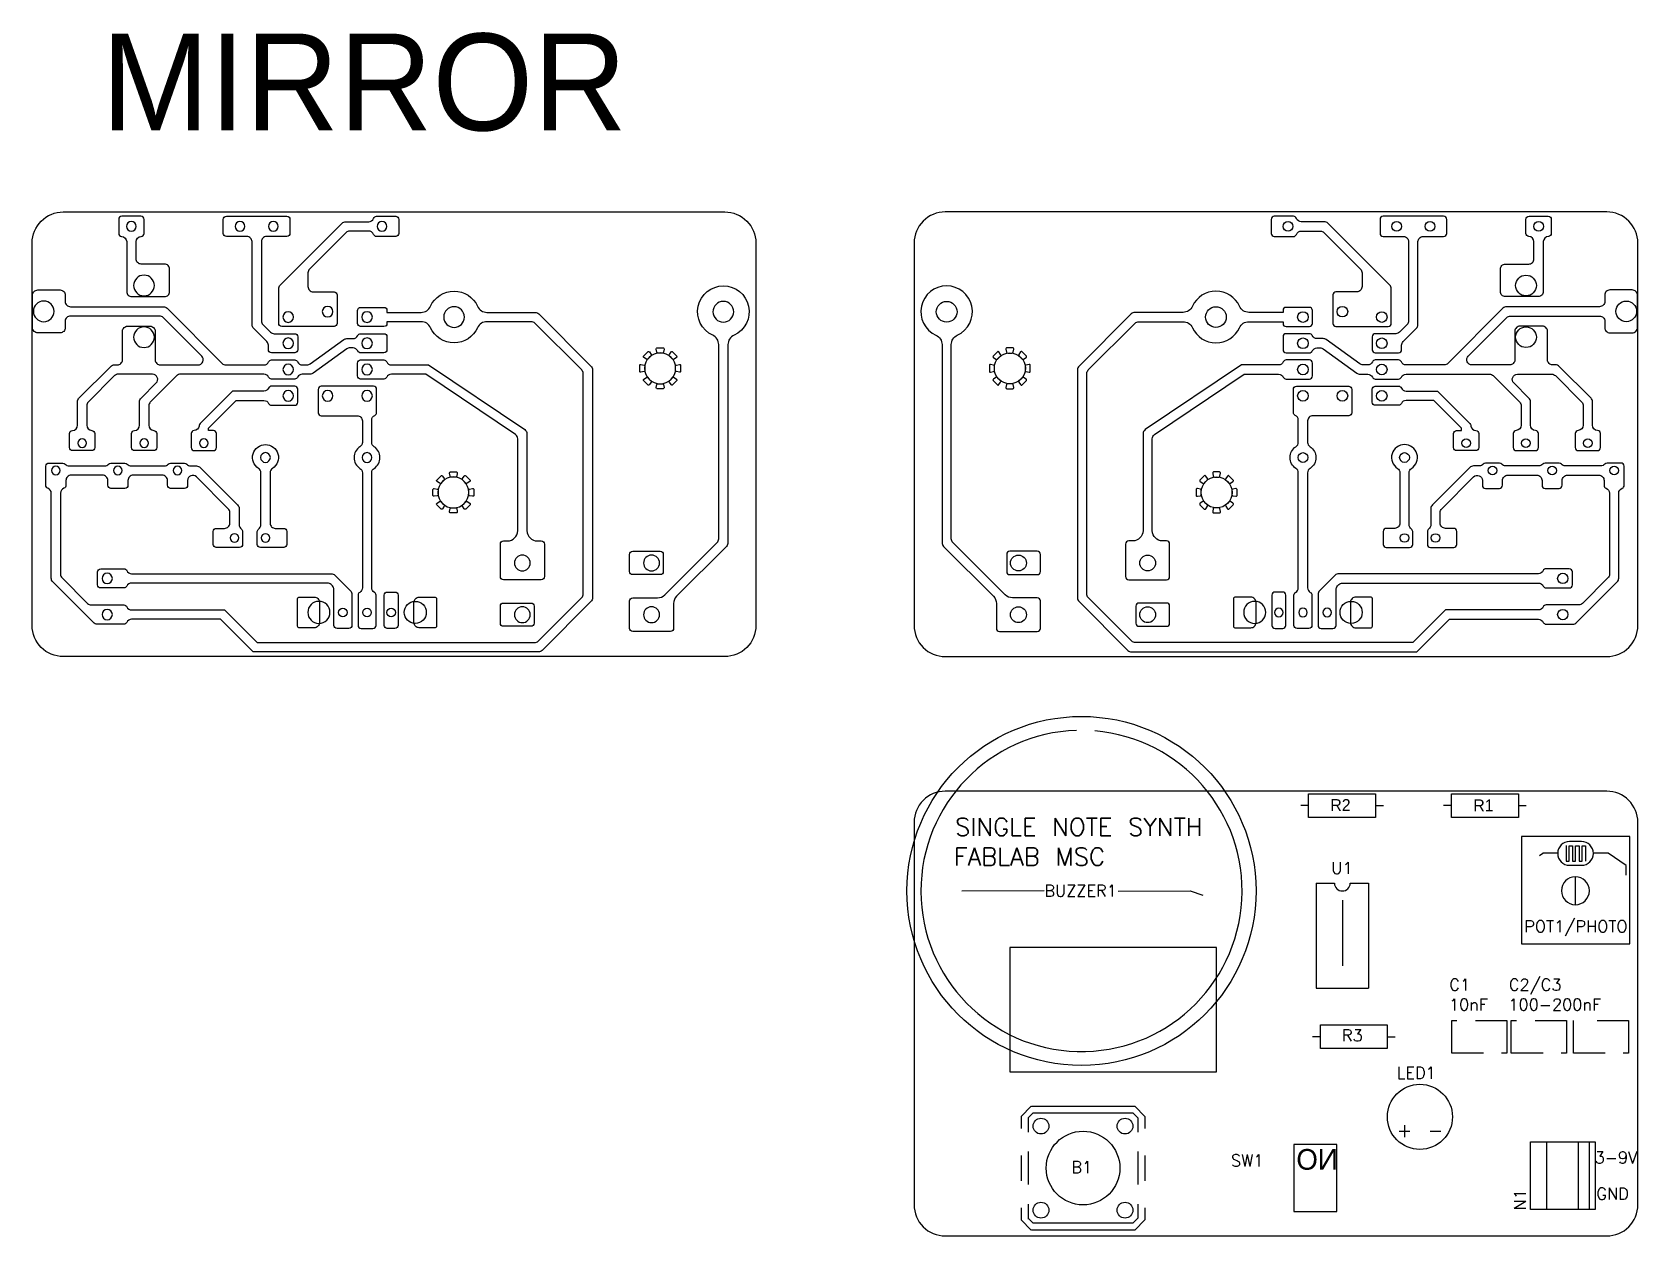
# Model space of a CAD drawing. Extents: x 192 to 348, y -346 to -230.
import ezdxf

# ---------------------------------------------------------------- set-up
doc = ezdxf.new("R2010")
doc.units = 0
for name, color, linetype in [('DEFAULT', 7, 'CONTINUOUS'), ('HOLES', 251, 'CONTINUOUS'), ('OUTLINES', 7, 'CONTINUOUS'), ('TOPSILKLAYER', 40, 'CONTINUOUS'), ('TRACES', 7, 'CONTINUOUS')]:
    doc.layers.add(name, color=color, linetype=linetype)
doc.styles.add('DEFAULT', font='txt')
doc.styles.add('MTXPL_CONSOLAS', font='txt.shx', dxfattribs={"height": 0.2})

# ---------------------------------------------------------------- blocks, each defined once
blk = doc.blocks.new('*X1')
at = {"layer": 'TOPSILKLAYER', "style": 'MTXPL_CONSOLAS'}
for s, height, p in [('SINGLE NOTE SYNTH', 1.7145, (281.62, -307.54)), ('FABLAB MSC', 1.715, (281.5, -310.42))]:
    blk.add_text(s, height=height, dxfattribs=at).set_placement(p)
blk = doc.blocks.new('*X2')
at = {"layer": 'TOPSILKLAYER', "style": 'MTXPL_CONSOLAS'}
for s, p in [('C2/C3', (335.17, -322.52)), ('100-200nF', (335.13, -324.44))]:
    blk.add_text(s, height=1.143, dxfattribs=at).set_placement(p)
blk = doc.blocks.new('*X3')
at = {"layer": 'TOPSILKLAYER', "style": 'MTXPL_CONSOLAS'}
for s, p in [('C1', (329.42, -322.52)), ('10nF', (329.38, -324.44))]:
    blk.add_text(s, height=1.143, dxfattribs=at).set_placement(p)

msp = doc.modelspace()

# ---------------------------------------------------------------- linework, layer by layer
at = {"layer": 'HOLES', "extrusion": (0, 0, -1)}
for centre, radius in [((-201.95, -248.6), 0.472), ((-212.45, -248.6), 0.472), ((-215.68, -248.6), 0.472), ((-226.18, -248.6), 0.472), ((-203.17, -254.32), 1), ((-193.47, -256.82), 1), ((-259.2, -256.86), 1), ((-217.12, -257.37), 0.514), ((-220.93, -256.85), 0.514), ((-224.74, -257.37), 0.514), ((-233.16, -257.37), 1), ((-203.17, -259.32), 1), ((-217.12, -259.91), 0.514), ((-224.74, -259.91), 0.514), ((-253.09, -262.33), 1.5), ((-217.12, -262.45), 0.514), ((-224.74, -262.45), 0.514), ((-217.12, -264.99), 0.514), ((-220.93, -264.99), 0.514), ((-224.74, -264.99), 0.514), ((-197.19, -269.57), 0.415), ((-203.19, -269.57), 0.415), ((-208.95, -269.57), 0.415), ((-214.92, -270.96), 0.472), ((-224.74, -270.96), 0.472), ((-194.65, -272.22), 0.415), ((-200.65, -272.22), 0.415), ((-206.41, -272.22), 0.415), ((-233.09, -274.33), 1.5), ((-211.92, -278.74), 0.413), ((-214.92, -278.74), 0.413), ((-239.76, -281.16), 0.767), ((-252.26, -281.16), 0.767), ((-199.61, -282.65), 0.5), ((-199.61, -286.15), 0.5), ((-220.08, -285.94), 1.07), ((-239.76, -286.16), 0.767), ((-252.26, -286.16), 0.767), ((-310.6, -285.94), 1.07), ((-312.93, -285.94), 0.415), ((-315.26, -285.94), 0.415), ((-317.59, -285.94), 0.415)]:
    msp.add_circle(centre, radius, dxfattribs=at)
at = {"layer": 'HOLES'}
for centre, radius in [((313.82, -248.6), 0.472), ((324.32, -248.6), 0.472), ((327.55, -248.6), 0.472), ((338.05, -248.6), 0.472), ((336.83, -254.32), 1), ((280.8, -256.86), 1), ((346.53, -256.82), 1), ((306.84, -257.37), 1), ((315.26, -257.37), 0.514), ((319.07, -256.85), 0.514), ((322.88, -257.37), 0.514), ((336.83, -259.32), 1), ((286.91, -262.33), 1.5), ((315.26, -259.91), 0.514), ((322.88, -259.91), 0.514), ((315.26, -262.45), 0.514), ((322.88, -262.45), 0.514), ((315.26, -264.99), 0.514), ((319.07, -264.99), 0.514), ((322.88, -264.99), 0.514), ((331.05, -269.57), 0.415), ((336.81, -269.57), 0.415), ((342.81, -269.57), 0.415), ((315.26, -270.96), 0.472), ((325.08, -270.96), 0.472), ((306.91, -274.33), 1.5), ((333.59, -272.22), 0.415), ((339.35, -272.22), 0.415), ((345.35, -272.22), 0.415), ((325.08, -278.74), 0.413), ((328.08, -278.74), 0.413), ((287.74, -281.16), 0.767), ((300.24, -281.16), 0.767), ((340.39, -282.65), 0.5), ((222.41, -285.94), 0.415), ((224.74, -285.94), 0.415), ((227.07, -285.94), 0.415), ((229.4, -285.94), 1.07), ((287.74, -286.16), 0.767), ((300.24, -286.16), 0.767), ((319.92, -285.94), 1.07), ((340.39, -286.15), 0.5)]:
    msp.add_circle(centre, radius, dxfattribs=at)
at = {"layer": 'OUTLINES'}
for points in [[(259.35, -290.21), (195.35, -290.21, -0.414214), (192.35, -287.21), (192.35, -250.21, -0.414214), (195.35, -247.21), (259.35, -247.21, -0.414214), (262.35, -250.21), (262.35, -287.21, -0.414214)], [(280.65, -290.21), (344.65, -290.21, 0.414214), (347.65, -287.21), (347.65, -250.21, 0.414214), (344.65, -247.21), (280.65, -247.21, 0.414214), (277.65, -250.21), (277.65, -287.21, 0.414214)], [(280.65, -346.24), (344.65, -346.24, 0.414214), (347.65, -343.24), (347.65, -306.24, 0.414214), (344.65, -303.24), (280.65, -303.24, 0.414214), (277.65, -306.24), (277.65, -343.24, 0.414214)]]:
    msp.add_lwpolyline(points, format="xyb", close=True, dxfattribs=at)
at = {"layer": 'TOPSILKLAYER'}
for p, q in [((315.8, -304.63), (315.04, -304.63)), ((322.28, -304.63), (323.04, -304.63)), ((329.63, -304.63), (328.86, -304.63)), ((336.1, -304.63), (336.86, -304.63)), ((338.15, -309.45), (338.45, -309.24)), ((339.89, -309.24), (338.45, -309.24)), ((316.54, -312.12), (316.54, -322.28)), ((316.54, -312.12), (318.31, -312.12)), ((319.83, -312.12), (321.6, -312.12)), ((321.6, -312.12), (321.6, -322.28)), ((341.61, -314.2), (341.61, -311.49)), ((290.23, -312.88), (282.28, -312.89)), ((319.07, -313.76), (319.07, -320.12)), ((316.54, -322.28), (321.6, -322.28)), ((329.65, -325.4), (330.14, -325.4)), ((335.41, -325.4), (335.9, -325.4)), ((316.94, -326.98), (316.17, -326.98)), ((323.41, -326.98), (324.17, -326.98)), ((288.98, -333.69), (287.99, -334.68)), ((288.99, -333.68), (298.99, -333.68)), ((298.99, -333.69), (299.98, -334.68)), ((287.99, -334.68), (287.99, -335.84)), ((288.68, -334.83), (289.16, -334.35)), ((288.68, -334.83), (288.68, -336.2)), ((299.3, -334.83), (299.3, -336.2)), ((299.98, -334.68), (299.98, -335.84)), ((324.57, -336.12), (325.59, -336.12)), ((325.08, -335.54), (325.08, -336.69)), ((327.57, -336.12), (328.59, -336.12)), ((287.99, -338.45), (287.99, -340.92)), ((288.68, -338.08), (288.68, -341.28)), ((299.3, -338.08), (299.3, -341.28)), ((299.98, -338.45), (299.98, -340.92)), ((338.83, -343.69), (338.83, -337.13)), ((341.91, -343.69), (341.91, -337.13)), ((342.96, -343.69), (342.96, -337.13)), ((288.68, -343.16), (288.68, -344.62)), ((299.3, -343.16), (299.3, -344.54)), ((287.99, -343.53), (287.99, -344.7)), ((287.99, -344.69), (288.98, -345.68)), ((299.98, -344.69), (298.99, -345.68)), ((299.98, -343.53), (299.98, -344.69)), ((298.99, -345.68), (288.99, -345.68))]:
    msp.add_line(p, q, dxfattribs=at)
for points in [[(315.8, -303.49), (322.28, -303.49), (322.28, -305.77), (315.8, -305.77)], [(329.63, -303.49), (336.1, -303.49), (336.1, -305.77), (329.63, -305.77)], [(336.38, -317.99), (346.86, -317.99), (346.86, -307.62), (336.38, -307.62)], [(286.91, -330.36), (306.91, -330.36), (306.91, -318.36), (286.91, -318.36)], [(323.41, -328.13), (316.94, -328.13), (316.94, -325.84), (323.41, -325.84)], [(314.39, -343.89), (318.52, -343.89), (318.52, -337.41), (314.39, -337.41)], [(337.25, -343.69), (337.25, -337.13), (343.52, -337.13), (343.52, -343.69)]]:
    msp.add_lwpolyline(points, close=True, dxfattribs=at)
msp.add_lwpolyline([(341.05, -310.4), (342.19, -310.4, 1), (342.19, -308.09), (341.05, -308.09, 1)], format="xyb", close=True, dxfattribs=at)
for points in [[(340.7, -308.49), (340.7, -310), (341.01, -310), (341.01, -308.51), (341.33, -308.51), (341.33, -310), (341.63, -310), (341.63, -308.51), (341.96, -308.51), (341.96, -310), (342.26, -310), (342.26, -308.51), (342.58, -308.51), (342.58, -310)], [(346.53, -311.35), (346.53, -310.43), (344.79, -309.24), (343.35, -309.24)], [(297.4, -312.89), (304.34, -312.88), (305.58, -313.29)], [(332.72, -328.57), (329.65, -328.57), (329.65, -325.4)], [(331.96, -325.4), (334.99, -325.4), (334.99, -328.57), (334.46, -328.57)], [(338.48, -328.57), (335.41, -328.57), (335.41, -325.4)], [(337.72, -325.4), (340.75, -325.4), (340.75, -328.57), (340.22, -328.57)], [(344.48, -328.57), (341.41, -328.57), (341.41, -325.4)], [(343.72, -325.4), (346.75, -325.4), (346.75, -328.57), (346.22, -328.57)], [(289.16, -334.35), (298.81, -334.35), (299.3, -334.83)], [(299.3, -344.54), (298.81, -345.02), (289.16, -345.02), (288.68, -344.54)]]:
    msp.add_lwpolyline(points, dxfattribs=at)
for centre, radius in [((293.84, -312.88), 16.88), ((326.57, -334.73), 3.15), ((289.92, -335.62), 0.762), ((298.05, -335.62), 0.762), ((293.99, -339.68), 3.56), ((289.92, -343.75), 0.762), ((298.05, -343.75), 0.762)]:
    msp.add_circle(centre, radius, dxfattribs=at)
for centre, radius, start, end in [((293.84, -312.88), 15.53, 91.7786, 85.2056), ((319.07, -312.12), 0.762, 180, 0), ((341.61, -312.86), 1.35, 0.5376, 359.4624)]:
    msp.add_arc(centre, radius, start, end, dxfattribs=at)
at = {"layer": 'TRACES'}
for p, q in [((202.81, -253.32), (202.8, -253.31)), ((337.19, -253.32), (337.2, -253.31))]:
    msp.add_line(p, q, dxfattribs=at)
for points in [[(201.5, -250.08), (201.5, -254.9, 0.414214), (202, -255.4), (205.15, -255.4, 0.414214), (205.65, -254.9), (205.65, -252.75, 0.414214), (205.15, -252.25), (202.9, -252.25, -0.414214), (202.4, -251.75), (202.4, -250.08, -0.405234), (202.88, -249.58, 0.405234), (203.17, -249.28), (203.17, -247.93, 0.414214), (202.87, -247.63), (201.02, -247.63, 0.414214), (200.72, -247.93), (200.72, -249.28, 0.405234), (201.01, -249.58, -0.405234)], [(213.62, -258.11), (213.62, -250.08, 0.414214), (213.12, -249.58), (211.14, -249.58, -0.414214), (210.84, -249.28), (210.84, -247.93, -0.414214), (211.14, -247.63), (216.99, -247.63, -0.414214), (217.29, -247.93), (217.29, -249.28, -0.414214), (216.99, -249.58), (215.02, -249.58, 0.414214), (214.52, -250.08), (214.52, -257.73, 0.198912), (214.66, -258.09), (215.41, -258.84, 0.198912), (215.77, -258.98), (217.75, -258.98, -0.414214), (218.05, -259.28), (218.05, -260.53, -0.414214), (217.75, -260.83), (215.5, -260.83, -0.414214), (215.2, -260.53), (215.2, -260.1, 0.198912), (215.05, -259.75), (213.76, -258.46, -0.198912)], [(216.34, -254.29), (222.33, -248.3, -0.198912), (222.69, -248.15), (224.9, -248.15, 0.31493), (225.37, -247.83, -0.31493), (225.66, -247.63), (227.51, -247.63, -0.414214), (227.81, -247.93), (227.81, -249.28, -0.414214), (227.51, -249.58), (225.66, -249.58, -0.314948), (225.37, -249.38, 0.314948), (224.9, -249.05), (223.06, -249.05, 0.198912), (222.71, -249.2), (219.17, -252.73, 0.198912), (219.03, -253.09), (219.03, -254.43, 0.414214), (219.53, -254.93), (221.55, -254.93, -0.414214), (221.85, -255.23), (221.85, -257.99, -0.414214), (221.55, -258.29), (216.5, -258.29, -0.414214), (216.2, -257.99), (216.2, -254.64, -0.198912)], [(323.66, -254.29), (317.67, -248.3, 0.198912), (317.31, -248.15), (315.1, -248.15, -0.31493), (314.63, -247.83, 0.31493), (314.34, -247.63), (312.49, -247.63, 0.414214), (312.19, -247.93), (312.19, -249.28, 0.414214), (312.49, -249.58), (314.34, -249.58, 0.314948), (314.63, -249.38, -0.314948), (315.1, -249.05), (316.94, -249.05, -0.198912), (317.29, -249.2), (320.83, -252.73, -0.198912), (320.97, -253.09), (320.97, -254.43, -0.414214), (320.47, -254.93), (318.45, -254.93, 0.414214), (318.15, -255.23), (318.15, -257.99, 0.414214), (318.45, -258.29), (323.5, -258.29, 0.414214), (323.8, -257.99), (323.8, -254.64, 0.198912)], [(326.38, -258.11), (326.38, -250.08, -0.414214), (326.88, -249.58), (328.86, -249.58, 0.414214), (329.16, -249.28), (329.16, -247.93, 0.414214), (328.86, -247.63), (323.01, -247.63, 0.414214), (322.71, -247.93), (322.71, -249.28, 0.414214), (323.01, -249.58), (324.98, -249.58, -0.414214), (325.48, -250.08), (325.48, -257.73, -0.198912), (325.34, -258.09), (324.59, -258.84, -0.198912), (324.23, -258.98), (322.25, -258.98, 0.414214), (321.95, -259.28), (321.95, -260.53, 0.414214), (322.25, -260.83), (324.5, -260.83, 0.414214), (324.8, -260.53), (324.8, -260.1, -0.198912), (324.95, -259.75), (326.24, -258.46, 0.198912)], [(338.5, -250.08), (338.5, -254.9, -0.414214), (338, -255.4), (334.85, -255.4, -0.414214), (334.35, -254.9), (334.35, -252.75, -0.414214), (334.85, -252.25), (337.1, -252.25, 0.414214), (337.6, -251.75), (337.6, -250.08, 0.405234), (337.12, -249.58, -0.405234), (336.83, -249.28), (336.83, -247.93, -0.414214), (337.13, -247.63), (338.98, -247.63, -0.414214), (339.28, -247.93), (339.28, -249.28, -0.405234), (338.99, -249.58, 0.405234)], [(259.51, -279.55), (254.68, -284.37, 0.198912), (254.39, -285.08), (254.39, -287.48, -0.414214), (254.09, -287.78), (250.44, -287.78, -0.414214), (250.14, -287.48), (250.14, -284.83, -0.414214), (250.44, -284.53), (252.84, -284.53, 0.198912), (253.55, -284.24), (258.61, -279.18, 0.198912), (258.75, -278.82), (258.75, -260.04, 0.293964), (258.17, -259.13, -4.610699), (260.24, -259.13, 0.293964), (259.65, -260.04), (259.65, -279.19, -0.198912)], [(280.49, -279.55), (285.32, -284.37, -0.198912), (285.61, -285.08), (285.61, -287.48, 0.414214), (285.91, -287.78), (289.56, -287.78, 0.414214), (289.86, -287.48), (289.86, -284.83, 0.414214), (289.56, -284.53), (287.16, -284.53, -0.198912), (286.45, -284.24), (281.39, -279.18, -0.198912), (281.25, -278.82), (281.25, -260.04, -0.293964), (281.83, -259.13, 4.610699), (279.76, -259.13, -0.293964), (280.35, -260.04), (280.35, -279.19, 0.198912)], [(205.4, -256.52), (210.73, -261.85, 0.198912), (211.09, -262), (214.77, -262, 0.29637), (215.22, -261.7, -0.29637), (215.5, -261.52), (217.75, -261.52, -0.29637), (218.02, -261.7, 0.29637), (218.48, -262), (218.95, -262, 0.157832), (219.24, -261.9), (222.49, -259.55, -0.157832), (222.78, -259.46), (223.39, -259.46, 0.296361), (223.84, -259.16, -0.296361), (224.12, -258.98), (226.37, -258.98, -0.414214), (226.67, -259.28), (226.67, -260.53, -0.414214), (226.37, -260.83), (224.12, -260.83, -0.296361), (223.84, -260.65, 0.296361), (223.39, -260.36), (223.08, -260.36, 0.157832), (222.78, -260.45), (219.53, -262.8, -0.157832), (219.24, -262.9), (218.48, -262.9, 0.296351), (218.02, -263.19, -0.296351), (217.75, -263.37), (215.5, -263.37, -0.296351), (215.22, -263.19, 0.296351), (214.77, -262.9), (206.69, -262.9, 0.198912), (206.33, -263.04), (203.78, -265.59, 0.198912), (203.64, -265.95), (203.64, -267.84, 0.405243), (204.12, -268.34, -0.405243), (204.41, -268.64), (204.41, -269.99, -0.414214), (204.11, -270.29), (202.26, -270.29, -0.414214), (201.96, -269.99), (201.96, -268.64, -0.405225), (202.25, -268.34, 0.405225), (202.74, -267.84), (202.74, -265.57, -0.198912), (202.88, -265.22), (204.35, -263.75, 0.668179), (204, -262.9), (200.69, -262.9, 0.198912), (200.33, -263.04), (197.78, -265.59, 0.198912), (197.64, -265.95), (197.64, -267.84, 0.405243), (198.12, -268.34, -0.405243), (198.41, -268.64), (198.41, -269.99, -0.414214), (198.11, -270.29), (196.26, -270.29, -0.414214), (195.96, -269.99), (195.96, -268.64, -0.405225), (196.25, -268.34, 0.405225), (196.74, -267.84), (196.74, -265.57, -0.198912), (196.88, -265.22), (199.96, -262.14, -0.198912), (200.31, -262), (200.59, -262, 0.414214), (201.09, -261.5), (201.09, -258.75, -0.414214), (201.59, -258.25), (203.75, -258.25, -0.414214), (204.25, -258.75), (204.25, -261.5, 0.414214), (204.75, -262), (208.4, -262, 0.668179), (208.75, -261.14), (205.03, -257.42, 0.198912), (204.68, -257.27), (196.05, -257.27, 0.414214), (195.55, -257.77), (195.55, -258.4, -0.414214), (195.05, -258.9), (192.89, -258.9, -0.414214), (192.39, -258.4), (192.39, -255.25, -0.414214), (192.89, -254.75), (195.05, -254.75, -0.414214), (195.55, -255.25), (195.55, -255.87, 0.414214), (196.05, -256.37), (205.05, -256.37, -0.198912)], [(241.31, -289.76), (213.73, -289.76), (210.57, -286.6), (201.97, -286.6, 0.296361), (201.51, -286.9, -0.296361), (201.23, -287.07), (198.64, -287.07, -0.198912), (198.29, -286.93), (194.34, -282.98, -0.198912), (194.2, -282.63), (194.2, -274.4, 0.31493), (193.87, -273.93, -0.31493), (193.67, -273.64), (193.67, -271.79, -0.414214), (193.97, -271.49), (195.32, -271.49, -0.217262), (195.55, -271.6, 0.217262), (195.93, -271.77), (199.37, -271.77, 0.217262), (199.75, -271.6, -0.217262), (199.97, -271.49), (201.32, -271.49, -0.217262), (201.55, -271.6, 0.217262), (201.93, -271.77), (205.13, -271.77, 0.217262), (205.51, -271.6, -0.217262), (205.74, -271.49), (207.09, -271.49, -0.217262), (207.31, -271.6, 0.217262), (207.69, -271.77), (208.25, -271.77, -0.198912), (208.6, -271.92), (212.22, -275.54, -0.198912), (212.37, -275.89), (212.37, -277.46, 0.243035), (212.58, -277.87, -0.243035), (212.71, -278.11), (212.71, -279.36, -0.414214), (212.41, -279.66), (210.16, -279.66, -0.414214), (209.86, -279.36), (209.86, -278.11, -0.414214), (210.16, -277.81), (210.97, -277.81, 0.414214), (211.47, -277.31), (211.47, -276.26, 0.198912), (211.32, -275.91), (208.24, -272.83, 0.668179), (207.39, -273.18), (207.39, -273.64, -0.414214), (207.09, -273.94), (205.74, -273.94, -0.414214), (205.44, -273.64), (205.44, -273.17, 0.414214), (204.94, -272.67), (202.12, -272.67, 0.414214), (201.62, -273.17), (201.62, -273.64, -0.414214), (201.32, -273.94), (199.97, -273.94, -0.414214), (199.67, -273.64), (199.67, -273.17, 0.414214), (199.17, -272.67), (196.12, -272.67, 0.414214), (195.62, -273.17), (195.62, -273.64, -0.314948), (195.43, -273.93, 0.314948), (195.1, -274.4), (195.1, -282.26, 0.198912), (195.24, -282.61), (197.71, -285.08, 0.198912), (198.07, -285.22), (201.23, -285.22, -0.296361), (201.51, -285.4, 0.296361), (201.97, -285.7), (210.94, -285.7), (214.1, -288.86), (240.94, -288.86, 0.198912), (241.29, -288.71), (245.5, -284.51, 0.198912), (245.65, -284.15), (245.65, -262.84, 0.198912), (245.5, -262.49), (240.98, -257.96, 0.198912), (240.62, -257.82), (236.34, -257.82, 0.293964), (235.43, -258.4, -0.643538), (230.88, -258.4, 0.293964), (229.97, -257.82), (226.67, -257.82), (226.67, -257.99), (226.67, -258, -0.409934), (226.37, -258.29), (224.12, -258.29, -0.414214), (223.82, -257.99), (223.82, -256.74, -0.414214), (224.12, -256.44), (226.37, -256.44, -0.413888), (226.67, -256.74), (226.67, -256.92), (229.97, -256.92, 0.293964), (230.88, -256.33, -0.643538), (235.43, -256.33, 0.293964), (236.34, -256.92), (240.99, -256.92, -0.198912), (241.35, -257.06), (246.4, -262.11, -0.198912), (246.55, -262.47), (246.55, -284.53, -0.198912), (246.4, -284.88), (241.67, -289.61, -0.198912)], [(298.69, -289.76), (326.27, -289.76), (329.43, -286.6), (338.03, -286.6, -0.296361), (338.49, -286.9, 0.296361), (338.77, -287.07), (341.36, -287.07, 0.198912), (341.71, -286.93), (345.66, -282.98, 0.198912), (345.8, -282.63), (345.8, -274.4, -0.31493), (346.13, -273.93, 0.31493), (346.33, -273.64), (346.33, -271.79, 0.414214), (346.03, -271.49), (344.68, -271.49, 0.217262), (344.45, -271.6, -0.217262), (344.07, -271.77), (340.63, -271.77, -0.217262), (340.25, -271.6, 0.217262), (340.03, -271.49), (338.68, -271.49, 0.217262), (338.45, -271.6, -0.217262), (338.07, -271.77), (334.87, -271.77, -0.217262), (334.49, -271.6, 0.217262), (334.26, -271.49), (332.91, -271.49, 0.217262), (332.69, -271.6, -0.217262), (332.31, -271.77), (331.75, -271.77, 0.198912), (331.4, -271.92), (327.78, -275.54, 0.198912), (327.63, -275.89), (327.63, -277.46, -0.243035), (327.42, -277.87, 0.243035), (327.29, -278.11), (327.29, -279.36, 0.414214), (327.59, -279.66), (329.84, -279.66, 0.414214), (330.14, -279.36), (330.14, -278.11, 0.414214), (329.84, -277.81), (329.03, -277.81, -0.414214), (328.53, -277.31), (328.53, -276.26, -0.198912), (328.68, -275.91), (331.76, -272.83, -0.668179), (332.61, -273.18), (332.61, -273.64, 0.414214), (332.91, -273.94), (334.26, -273.94, 0.414214), (334.56, -273.64), (334.56, -273.17, -0.414214), (335.06, -272.67), (337.88, -272.67, -0.414214), (338.38, -273.17), (338.38, -273.64, 0.414214), (338.68, -273.94), (340.03, -273.94, 0.414214), (340.33, -273.64), (340.33, -273.17, -0.414214), (340.83, -272.67), (343.88, -272.67, -0.414214), (344.38, -273.17), (344.38, -273.64, 0.314948), (344.57, -273.93, -0.314948), (344.9, -274.4), (344.9, -282.26, -0.198912), (344.76, -282.61), (342.29, -285.08, -0.198912), (341.93, -285.22), (338.77, -285.22, 0.296361), (338.49, -285.4, -0.296361), (338.03, -285.7), (329.06, -285.7), (325.9, -288.86), (299.06, -288.86, -0.198912), (298.71, -288.71), (294.5, -284.51, -0.198912), (294.35, -284.15), (294.35, -262.84, -0.198912), (294.5, -262.49), (299.02, -257.96, -0.198912), (299.38, -257.82), (303.66, -257.82, -0.293964), (304.57, -258.4, 0.643538), (309.12, -258.4, -0.293964), (310.03, -257.82), (313.33, -257.82), (313.33, -257.99), (313.33, -258, 0.409934), (313.63, -258.29), (315.88, -258.29, 0.414214), (316.18, -257.99), (316.18, -256.74, 0.414214), (315.88, -256.44), (313.63, -256.44, 0.413888), (313.33, -256.74), (313.33, -256.92), (310.03, -256.92, -0.293964), (309.12, -256.33, 0.643538), (304.57, -256.33, -0.293964), (303.66, -256.92), (299.01, -256.92, 0.198912), (298.65, -257.06), (293.6, -262.11, 0.198912), (293.45, -262.47), (293.45, -284.53, 0.198912), (293.6, -284.88), (298.33, -289.61, 0.198912)], [(334.6, -256.52), (329.27, -261.85, -0.198912), (328.91, -262), (325.23, -262, -0.29637), (324.78, -261.7, 0.29637), (324.5, -261.52), (322.25, -261.52, 0.29637), (321.98, -261.7, -0.29637), (321.52, -262), (321.05, -262, -0.157832), (320.76, -261.9), (317.51, -259.55, 0.157832), (317.22, -259.46), (316.61, -259.46, -0.296361), (316.16, -259.16, 0.296361), (315.88, -258.98), (313.63, -258.98, 0.414214), (313.33, -259.28), (313.33, -260.53, 0.414214), (313.63, -260.83), (315.88, -260.83, 0.296361), (316.16, -260.65, -0.296361), (316.61, -260.36), (316.92, -260.36, -0.157832), (317.22, -260.45), (320.47, -262.8, 0.157832), (320.76, -262.9), (321.52, -262.9, -0.296351), (321.98, -263.19, 0.296351), (322.25, -263.37), (324.5, -263.37, 0.296351), (324.78, -263.19, -0.296351), (325.23, -262.9), (333.31, -262.9, -0.198912), (333.67, -263.04), (336.22, -265.59, -0.198912), (336.36, -265.95), (336.36, -267.84, -0.405243), (335.88, -268.34, 0.405243), (335.59, -268.64), (335.59, -269.99, 0.414214), (335.89, -270.29), (337.74, -270.29, 0.414214), (338.04, -269.99), (338.04, -268.64, 0.405225), (337.75, -268.34, -0.405225), (337.26, -267.84), (337.26, -265.57, 0.198912), (337.12, -265.22), (335.65, -263.75, -0.668179), (336, -262.9), (339.31, -262.9, -0.198912), (339.67, -263.04), (342.22, -265.59, -0.198912), (342.36, -265.95), (342.36, -267.84, -0.405243), (341.88, -268.34, 0.405243), (341.59, -268.64), (341.59, -269.99, 0.414214), (341.89, -270.29), (343.74, -270.29, 0.414214), (344.04, -269.99), (344.04, -268.64, 0.405225), (343.75, -268.34, -0.405225), (343.26, -267.84), (343.26, -265.57, 0.198912), (343.12, -265.22), (340.04, -262.14, 0.198912), (339.69, -262), (339.41, -262, -0.414214), (338.91, -261.5), (338.91, -258.75, 0.414214), (338.41, -258.25), (336.25, -258.25, 0.414214), (335.75, -258.75), (335.75, -261.5, -0.414214), (335.25, -262), (331.6, -262, -0.668179), (331.25, -261.14), (334.97, -257.42, -0.198912), (335.32, -257.27), (343.95, -257.27, -0.414214), (344.45, -257.77), (344.45, -258.4, 0.414214), (344.95, -258.9), (347.11, -258.9, 0.414214), (347.61, -258.4), (347.61, -255.25, 0.414214), (347.11, -254.75), (344.95, -254.75, 0.414214), (344.45, -255.25), (344.45, -255.87, -0.414214), (343.95, -256.37), (334.95, -256.37, 0.198912)], [(251.9, -260.73, -0.429722), (252.05, -260.75), (252.21, -261, -0.396012), (252.19, -261.14), (251.9, -261.43, -0.396012), (251.76, -261.45), (251.51, -261.28, -0.429722), (251.49, -261.14)], [(253.39, -260.35, -0.429722), (253.47, -260.47), (253.41, -260.77, -0.396012), (253.3, -260.85), (252.89, -260.85, -0.396012), (252.78, -260.77), (252.72, -260.47, -0.429722), (252.8, -260.35)], [(254, -261.14, -0.396012), (253.98, -261), (254.14, -260.75, -0.429722), (254.28, -260.73), (254.7, -261.14, -0.429722), (254.68, -261.28), (254.43, -261.45, -0.396012), (254.29, -261.43)], [(286, -261.14, 0.396012), (286.02, -261), (285.86, -260.75, 0.429722), (285.72, -260.73), (285.3, -261.14, 0.429722), (285.32, -261.28), (285.57, -261.45, 0.396012), (285.71, -261.43)], [(286.61, -260.35, 0.429722), (286.53, -260.47), (286.59, -260.77, 0.396012), (286.7, -260.85), (287.11, -260.85, 0.396012), (287.22, -260.77), (287.28, -260.47, 0.429722), (287.2, -260.35)], [(288.1, -260.73, 0.429722), (287.95, -260.75), (287.79, -261, 0.396012), (287.81, -261.14), (288.1, -261.43, 0.396012), (288.24, -261.45), (288.49, -261.28, 0.429722), (288.51, -261.14)], [(240.21, -268.67), (240.21, -278.03, 0.414215), (241.21, -279.03), (241.59, -279.03, -0.414214), (241.89, -279.33), (241.89, -282.48, -0.414214), (241.59, -282.78), (237.94, -282.78, -0.414214), (237.64, -282.48), (237.64, -279.33, -0.414214), (237.94, -279.03), (238.31, -279.03, 0.414212), (239.31, -278.03), (239.31, -269.15, 0.249463), (239.09, -268.73), (230.43, -262.9), (227.1, -262.9, 0.296361), (226.64, -263.19, -0.296361), (226.37, -263.37), (224.12, -263.37, -0.414214), (223.82, -263.07), (223.82, -261.82, -0.414214), (224.12, -261.52), (226.37, -261.52, -0.296361), (226.64, -261.7, 0.296361), (227.1, -262), (230.7, -262), (239.99, -268.26, -0.249463)], [(251.12, -262.04, -0.429722), (251.23, -261.96), (251.53, -262.02, -0.396012), (251.61, -262.13), (251.61, -262.54, -0.396012), (251.53, -262.65), (251.23, -262.71, -0.429722), (251.12, -262.63)], [(254.58, -262.13, -0.396012), (254.66, -262.02), (254.95, -261.96, -0.429722), (255.07, -262.04), (255.07, -262.63, -0.429722), (254.95, -262.71), (254.66, -262.65, -0.396012), (254.58, -262.54)], [(285.42, -262.13, 0.396012), (285.34, -262.02), (285.05, -261.96, 0.429722), (284.93, -262.04), (284.93, -262.63, 0.429722), (285.05, -262.71), (285.34, -262.65, 0.396012), (285.42, -262.54)], [(288.88, -262.04, 0.429722), (288.77, -261.96), (288.47, -262.02, 0.396012), (288.39, -262.13), (288.39, -262.54, 0.396012), (288.47, -262.65), (288.77, -262.71, 0.429722), (288.88, -262.63)], [(299.79, -268.67), (299.79, -278.03, -0.414215), (298.79, -279.03), (298.41, -279.03, 0.414214), (298.11, -279.33), (298.11, -282.48, 0.414214), (298.41, -282.78), (302.06, -282.78, 0.414214), (302.36, -282.48), (302.36, -279.33, 0.414214), (302.06, -279.03), (301.69, -279.03, -0.414212), (300.69, -278.03), (300.69, -269.15, -0.249463), (300.91, -268.73), (309.57, -262.9), (312.9, -262.9, -0.296361), (313.36, -263.19, 0.296361), (313.63, -263.37), (315.88, -263.37, 0.414214), (316.18, -263.07), (316.18, -261.82, 0.414214), (315.88, -261.52), (313.63, -261.52, 0.296361), (313.36, -261.7, -0.296361), (312.9, -262), (309.3, -262), (300.01, -268.26, 0.249463)], [(252.19, -263.53, -0.396012), (252.21, -263.66), (252.05, -263.91, -0.429722), (251.9, -263.94), (251.49, -263.52, -0.429722), (251.51, -263.38), (251.76, -263.21, -0.396012), (251.9, -263.24)], [(253.3, -263.82, -0.396012), (253.41, -263.9), (253.47, -264.19, -0.429722), (253.39, -264.31), (252.8, -264.31, -0.429722), (252.72, -264.19), (252.78, -263.9, -0.396012), (252.89, -263.82)], [(254.29, -263.24, -0.396012), (254.43, -263.21), (254.68, -263.38, -0.429722), (254.7, -263.52), (254.28, -263.94, -0.429722), (254.14, -263.91), (253.98, -263.66, -0.396012), (254, -263.53)], [(285.71, -263.24, 0.396012), (285.57, -263.21), (285.32, -263.38, 0.429722), (285.3, -263.52), (285.72, -263.94, 0.429722), (285.86, -263.91), (286.02, -263.66, 0.396012), (286, -263.53)], [(286.7, -263.82, 0.396012), (286.59, -263.9), (286.53, -264.19, 0.429722), (286.61, -264.31), (287.2, -264.31, 0.429722), (287.28, -264.19), (287.22, -263.9, 0.396012), (287.11, -263.82)], [(287.81, -263.53, 0.396012), (287.79, -263.66), (287.95, -263.91, 0.429722), (288.1, -263.94), (288.51, -263.52, 0.429722), (288.49, -263.38), (288.24, -263.21, 0.396012), (288.1, -263.24)], [(208.5, -267.91, -0.368014), (208.02, -268.34, 0.405225), (207.73, -268.64), (207.73, -269.99, 0.414214), (208.03, -270.29), (209.88, -270.29, 0.414214), (210.18, -269.99), (210.18, -268.64, 0.414214), (209.88, -268.34), (209.4, -268.34), (209.4, -268.13), (212.09, -265.44), (214.77, -265.44, -0.296351), (215.22, -265.73, 0.296351), (215.5, -265.91), (217.75, -265.91, 0.414214), (218.05, -265.61), (218.05, -264.36, 0.414214), (217.75, -264.06), (215.5, -264.06, 0.29637), (215.22, -264.24, -0.29637), (214.77, -264.54), (211.72, -264.54), (208.64, -267.62, 0.165464)], [(221.56, -266.92), (223.79, -266.92, -0.414214), (224.29, -267.42), (224.29, -269.49, -0.254551), (224.06, -269.91, 0.544376), (224.06, -272.01, -0.254551), (224.29, -272.43), (224.29, -283.56, -0.275009), (224.03, -284, 0.275009), (223.87, -284.27), (223.87, -287.2, 0.414214), (224.17, -287.5), (225.31, -287.5, 0.414214), (225.61, -287.2), (225.61, -284.27, 0.275009), (225.45, -284, -0.275009), (225.19, -283.56), (225.19, -272.43, -0.254514), (225.42, -272.01, 0.544286), (225.42, -269.91, -0.254514), (225.19, -269.49), (225.19, -267.34, -0.296361), (225.49, -266.89, 0.296361), (225.67, -266.61), (225.67, -264.36, 0.414214), (225.37, -264.06), (220.31, -264.07, 0.414214), (220.01, -264.37), (220.01, -266.62, 0.414214), (220.31, -266.92)], [(318.44, -266.92), (316.21, -266.92, 0.414214), (315.71, -267.42), (315.71, -269.49, 0.254551), (315.94, -269.91, -0.544376), (315.94, -272.01, 0.254551), (315.71, -272.43), (315.71, -283.56, 0.275009), (315.97, -284, -0.275009), (316.13, -284.27), (316.13, -287.2, -0.414214), (315.83, -287.5), (314.69, -287.5, -0.414214), (314.39, -287.2), (314.39, -284.27, -0.275009), (314.55, -284, 0.275009), (314.81, -283.56), (314.81, -272.43, 0.254514), (314.58, -272.01, -0.544286), (314.58, -269.91, 0.254514), (314.81, -269.49), (314.81, -267.34, 0.296361), (314.51, -266.89, -0.296361), (314.33, -266.61), (314.33, -264.36, -0.414214), (314.63, -264.06), (319.69, -264.07, -0.414214), (319.99, -264.37), (319.99, -266.62, -0.414214), (319.69, -266.92)], [(331.5, -267.91, 0.368014), (331.98, -268.34, -0.405225), (332.27, -268.64), (332.27, -269.99, -0.414214), (331.97, -270.29), (330.12, -270.29, -0.414214), (329.82, -269.99), (329.82, -268.64, -0.414214), (330.12, -268.34), (330.6, -268.34), (330.6, -268.13), (327.91, -265.44), (325.23, -265.44, 0.296351), (324.78, -265.73, -0.296351), (324.5, -265.91), (322.25, -265.91, -0.414214), (321.95, -265.61), (321.95, -264.36, -0.414214), (322.25, -264.06), (324.5, -264.06, -0.29637), (324.78, -264.24, 0.29637), (325.23, -264.54), (328.28, -264.54), (331.36, -267.62, -0.165464)], [(215.37, -272.43), (215.37, -277.31, 0.414214), (215.87, -277.81), (216.68, -277.81, -0.414214), (216.98, -278.11), (216.98, -279.36, -0.414214), (216.68, -279.66), (214.43, -279.66, -0.414214), (214.13, -279.36), (214.13, -278.11, -0.243015), (214.26, -277.87, 0.243015), (214.47, -277.46), (214.47, -272.43, 0.25456), (214.24, -272.01, -3.389151), (215.6, -272.01, 0.254505)], [(324.63, -272.43), (324.63, -277.31, -0.414214), (324.13, -277.81), (323.32, -277.81, 0.414214), (323.02, -278.11), (323.02, -279.36, 0.414214), (323.32, -279.66), (325.57, -279.66, 0.414214), (325.87, -279.36), (325.87, -278.11, 0.243015), (325.74, -277.87, -0.243015), (325.53, -277.46), (325.53, -272.43, -0.25456), (325.76, -272.01, 3.389151), (324.4, -272.01, -0.254505)], [(231.9, -272.73, -0.429722), (232.05, -272.75), (232.21, -273, -0.396012), (232.19, -273.14), (231.9, -273.43, -0.396012), (231.76, -273.45), (231.51, -273.28, -0.429722), (231.49, -273.14)], [(233.39, -272.35, -0.429722), (233.47, -272.47), (233.41, -272.77, -0.396012), (233.3, -272.85), (232.89, -272.85, -0.396012), (232.78, -272.77), (232.72, -272.47, -0.429722), (232.8, -272.35)], [(234, -273.14, -0.396012), (233.98, -273), (234.14, -272.75, -0.429722), (234.28, -272.73), (234.7, -273.14, -0.429722), (234.68, -273.28), (234.43, -273.45, -0.396012), (234.29, -273.43)], [(306, -273.14, 0.396012), (306.02, -273), (305.86, -272.75, 0.429722), (305.72, -272.73), (305.3, -273.14, 0.429722), (305.32, -273.28), (305.57, -273.45, 0.396012), (305.71, -273.43)], [(306.61, -272.35, 0.429722), (306.53, -272.47), (306.59, -272.77, 0.396012), (306.7, -272.85), (307.11, -272.85, 0.396012), (307.22, -272.77), (307.28, -272.47, 0.429722), (307.2, -272.35)], [(308.1, -272.73, 0.429722), (307.95, -272.75), (307.79, -273, 0.396012), (307.81, -273.14), (308.1, -273.43, 0.396012), (308.24, -273.45), (308.49, -273.28, 0.429722), (308.51, -273.14)], [(231.12, -274.04, -0.429722), (231.23, -273.96), (231.53, -274.02, -0.396012), (231.61, -274.13), (231.61, -274.54, -0.396012), (231.53, -274.65), (231.23, -274.71, -0.429722), (231.12, -274.63)], [(234.58, -274.13, -0.396012), (234.66, -274.02), (234.95, -273.96, -0.429722), (235.07, -274.04), (235.07, -274.63, -0.429722), (234.95, -274.71), (234.66, -274.65, -0.396012), (234.58, -274.54)], [(305.42, -274.13, 0.396012), (305.34, -274.02), (305.05, -273.96, 0.429722), (304.93, -274.04), (304.93, -274.63, 0.429722), (305.05, -274.71), (305.34, -274.65, 0.396012), (305.42, -274.54)], [(308.88, -274.04, 0.429722), (308.77, -273.96), (308.47, -274.02, 0.396012), (308.39, -274.13), (308.39, -274.54, 0.396012), (308.47, -274.65), (308.77, -274.71, 0.429722), (308.88, -274.63)], [(232.19, -275.53, -0.396012), (232.21, -275.66), (232.05, -275.91, -0.429722), (231.9, -275.94), (231.49, -275.52, -0.429722), (231.51, -275.38), (231.76, -275.21, -0.396012), (231.9, -275.24)], [(233.3, -275.82, -0.396012), (233.41, -275.9), (233.47, -276.19, -0.429722), (233.39, -276.31), (232.8, -276.31, -0.429722), (232.72, -276.19), (232.78, -275.9, -0.396012), (232.89, -275.82)], [(234.29, -275.24, -0.396012), (234.43, -275.21), (234.68, -275.38, -0.429722), (234.7, -275.52), (234.28, -275.94, -0.429722), (234.14, -275.91), (233.98, -275.66, -0.396012), (234, -275.53)], [(305.71, -275.24, 0.396012), (305.57, -275.21), (305.32, -275.38, 0.429722), (305.3, -275.52), (305.72, -275.94, 0.429722), (305.86, -275.91), (306.02, -275.66, 0.396012), (306, -275.53)], [(306.7, -275.82, 0.396012), (306.59, -275.9), (306.53, -276.19, 0.429722), (306.61, -276.31), (307.2, -276.31, 0.429722), (307.28, -276.19), (307.22, -275.9, 0.396012), (307.11, -275.82)], [(307.81, -275.53, 0.396012), (307.79, -275.66), (307.95, -275.91, 0.429722), (308.1, -275.94), (308.51, -275.52, 0.429722), (308.49, -275.38), (308.24, -275.21, 0.396012), (308.1, -275.24)], [(253.09, -282.28), (250.44, -282.28, -0.414214), (250.14, -281.98), (250.14, -280.33, -0.414214), (250.44, -280.03), (253.09, -280.03, -0.414214), (253.39, -280.33), (253.39, -281.98, -0.414214)], [(286.91, -282.28), (289.56, -282.28, 0.414214), (289.86, -281.98), (289.86, -280.33, 0.414214), (289.56, -280.03), (286.91, -280.03, 0.414214), (286.61, -280.33), (286.61, -281.98, 0.414214)], [(221.26, -283.25, 0.198912), (220.9, -283.1), (201.97, -283.1, 0.296361), (201.51, -283.4, -0.296361), (201.23, -283.57), (198.98, -283.57, -0.414214), (198.68, -283.27), (198.68, -282.02, -0.414214), (198.98, -281.72), (201.23, -281.72, -0.296373), (201.51, -281.9, 0.296373), (201.97, -282.2), (221.28, -282.2, -0.198912), (221.63, -282.35), (223.13, -283.85, -0.198912), (223.28, -284.2), (223.28, -287.2, -0.414214), (222.98, -287.5), (221.84, -287.5, -0.414214), (221.54, -287.2), (221.54, -283.74, 0.198912), (221.4, -283.38)], [(318.74, -283.25, -0.198912), (319.1, -283.1), (338.03, -283.1, -0.296361), (338.49, -283.4, 0.296361), (338.77, -283.57), (341.02, -283.57, 0.414214), (341.32, -283.27), (341.32, -282.02, 0.414214), (341.02, -281.72), (338.77, -281.72, 0.296373), (338.49, -281.9, -0.296373), (338.03, -282.2), (318.72, -282.2, 0.198912), (318.37, -282.35), (316.87, -283.85, 0.198912), (316.72, -284.2), (316.72, -287.2, 0.414214), (317.02, -287.5), (318.16, -287.5, 0.414214), (318.46, -287.2), (318.46, -283.74, -0.198912), (318.6, -283.38)], [(227.44, -287.5), (226.7, -287.5, -0.414214), (226.4, -287.2), (226.4, -284.27, -0.414214), (226.7, -283.97), (227.44, -283.97, -0.414214), (227.74, -284.27), (227.74, -287.2, -0.414214)], [(312.56, -287.5), (313.3, -287.5, 0.414214), (313.6, -287.2), (313.6, -284.27, 0.414214), (313.3, -283.97), (312.56, -283.97, 0.414214), (312.26, -284.27), (312.26, -287.2, 0.414214)], [(220.14, -284.96), (220.14, -286.93, -0.414214), (219.64, -287.43), (218.22, -287.43, -0.402708), (218.02, -287.28), (218.02, -284.61, -0.402708), (218.22, -284.46), (219.64, -284.46, -0.414214)], [(229.28, -286.92), (229.28, -284.97, -0.414214), (229.78, -284.47), (231.27, -284.47, -0.402269), (231.47, -284.62), (231.47, -287.27, -0.402269), (231.27, -287.42), (229.78, -287.42, -0.414214)], [(240.59, -287.28), (237.94, -287.28, -0.414214), (237.64, -286.98), (237.64, -285.33, -0.414214), (237.94, -285.03), (240.59, -285.03, -0.414214), (240.89, -285.33), (240.89, -286.98, -0.414214)], [(299.41, -287.28), (302.06, -287.28, 0.414214), (302.36, -286.98), (302.36, -285.33, 0.414214), (302.06, -285.03), (299.41, -285.03, 0.414214), (299.11, -285.33), (299.11, -286.98, 0.414214)], [(310.72, -286.92), (310.72, -284.97, 0.414214), (310.22, -284.47), (308.73, -284.47, 0.402269), (308.53, -284.62), (308.53, -287.27, 0.402269), (308.73, -287.42), (310.22, -287.42, 0.414214)], [(319.86, -284.96), (319.86, -286.93, 0.414214), (320.36, -287.43), (321.78, -287.43, 0.402708), (321.98, -287.28), (321.98, -284.61, 0.402708), (321.78, -284.46), (320.36, -284.46, 0.414214)]]:
    msp.add_lwpolyline(points, format="xyb", close=True, dxfattribs=at)

# ---------------------------------------------------------------- block references
at = {"layer": 'TOPSILKLAYER'}
for name in ['*X1', '*X3', '*X2']:
    msp.add_blockref(name, (0, 0), dxfattribs=at)

# ---------------------------------------------------------------- texts
at = {"layer": 'DEFAULT', "style": 'DEFAULT'}
msp.add_text('MIRROR', height=9.368, dxfattribs=at).set_placement((199.06, -239.32))
at = {"layer": 'TOPSILKLAYER'}
for s, style, p in [('R2', 'DEFAULT', (317.91, -305.14)), ('R1', 'DEFAULT', (331.74, -305.17)), ('U1', 'MTXPL_CONSOLAS', (318, -311.23)), ('BUZZER1', 'MTXPL_CONSOLAS', (290.25, -313.43)), ('POT1/PHOTO', 'MTXPL_CONSOLAS', (336.66, -316.88)), ('R3', 'MTXPL_CONSOLAS', (319.03, -327.42)), ('LED1', 'MTXPL_CONSOLAS', (324.33, -331.04)), ('SW1', 'MTXPL_CONSOLAS', (308.3, -339.52)), ('3-9V', 'MTXPL_CONSOLAS', (343.47, -339.23)), ('B1', 'MTXPL_CONSOLAS', (292.86, -340.16)), ('GND', 'MTXPL_CONSOLAS', (343.64, -342.73))]:
    msp.add_text(s, height=1.143, dxfattribs=dict(at, style=style)).set_placement(p)
at = {"layer": 'TOPSILKLAYER', "extrusion": (0, 0, -1), "style": 'DEFAULT'}
msp.add_text('ON', height=2, rotation=180, dxfattribs=at).set_placement((-314.62, -337.84))
at = {"layer": 'TOPSILKLAYER', "style": 'MTXPL_CONSOLAS'}
msp.add_text('N1', height=1.143, rotation=90, dxfattribs=at).set_placement((336.83, -343.76))

doc.saveas('drawing.dxf')
